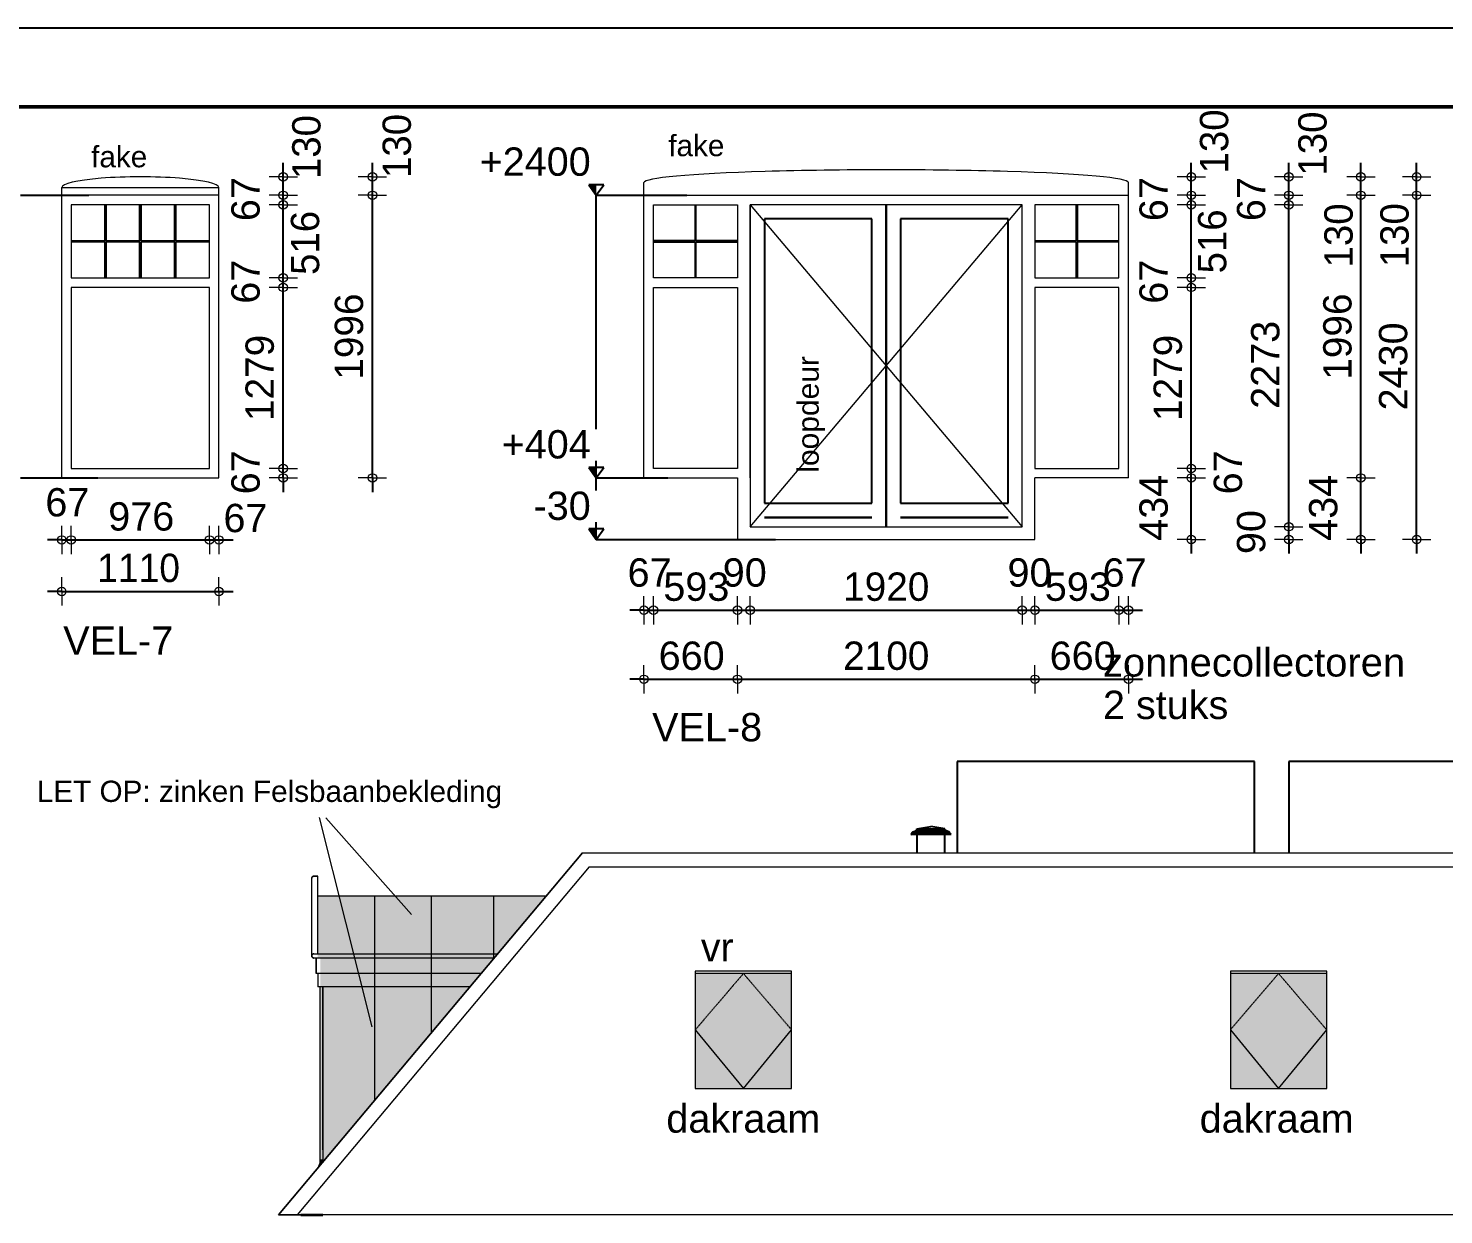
# Model space of a CAD drawing. Header units: millimetres. Extents: x 0 to 59350, y 0 to 29700.
# Drawn here: x 16474 to 21470, y 25511 to 29700 of the extents above; entities that cross this region are included whole.
import ezdxf

# ---------------------------------------------------------------- set-up
doc = ezdxf.new("R2010")
doc.units = ezdxf.units.MM
doc.linetypes.add('PUNKT2_S9', pattern=[1, 0, -1])
doc.linetypes.add('VERDECKT2_S2', pattern=[2.7, 2, -0.7])
doc.layers.add('Standard', color=7, linetype='Continuous', lineweight=25)
doc.styles.add('ARIAL', font='arial.ttf')

msp = doc.modelspace()

# ---------------------------------------------------------------- hatches: boundary and pattern name
at = {"layer": 'Standard', "linetype": 'PUNKT2_S9', "lineweight": -3}
for points in [[(18478.8, 29110.4), (18478.8, 29147.9), (18452.5, 29147.9)], [(18478.8, 28112.4), (18478.8, 28149.9), (18452.5, 28149.9)], [(18478.8, 27895.4), (18478.8, 27932.9), (18452.5, 27932.9)]]:
    msp.add_hatch(color=7, dxfattribs=at).paths.add_polyline_path(points)
at = {"layer": 'Standard', "linetype": 'PUNKT2_S9', "lineweight": 25}
for color, points in [(252, [(17495.7, 26432.6), (18130.3, 26432.6), (18301.5, 26636.5), (17495.7, 26636.5)]), (252, [(17495.7, 26432.6), (17495.7, 26417.6), (18117.7, 26417.6), (18130.3, 26432.6)]), (252, [(17513.7, 26417.6), (17504.7, 26417.6), (17504.7, 25705.6), (17513.7, 25705.6)]), (252, [(18117.7, 26417.6), (17513.7, 26417.6), (17513.7, 25697.7)]), (251, [(18828.1, 26362.9), (18828.1, 25957.3), (19168.1, 25957.3), (19168.1, 26362.9)]), (251, [(21056.6, 25957.3), (21056.6, 26362.9), (20716.6, 26362.9), (20716.6, 25957.3)]), (252, [(17513.7, 25697.7), (17513.7, 25705.6), (17504.7, 25705.6), (17504.7, 25687)])]:
    msp.add_hatch(color=color, dxfattribs=at).paths.add_polyline_path(points)

# ---------------------------------------------------------------- linework, layer by layer
at = {"layer": 'Standard', "color": 1, "linetype": 'Continuous', "lineweight": 25}
msp.add_line((59349.6, 29700), (-0.4, 29700), dxfattribs=at)
at = {"layer": 'Standard', "color": 30, "linetype": 'Continuous', "lineweight": 50}
msp.add_line((59072.1, 29422.5), (249.6, 29422.5), dxfattribs=at)
at = {"layer": 'Standard', "color": 7, "linetype": 'Continuous', "lineweight": -3}
for p, q in [((17373.7, 29175.6), (17373.7, 29225.6)), ((17688.8, 29175.6), (17688.8, 29225.6)), ((20578.7, 29175.4), (20578.7, 29225.4)), ((20922.9, 29175.4), (20922.9, 29225.4)), ((21177.4, 29175.4), (21177.4, 29225.4)), ((21374.2, 29175.4), (21374.2, 29225.4)), ((17373.7, 29110.4), (17373.7, 29175.6)), ((17688.8, 29110.4), (17688.8, 29175.6)), ((20578.7, 29110.4), (20578.7, 29175.4)), ((20922.9, 29110.4), (20922.9, 29175.4)), ((21177.4, 29110.4), (21177.4, 29175.4)), ((21374.2, 29110.4), (21374.2, 29175.4)), ((18505, 29147.9), (18452.5, 29147.9)), ((18452.5, 29147.9), (18478.8, 29110.4)), ((18478.8, 29110.4), (18505, 29147.9)), ((16447, 29110.4), (16687.4, 29110.4)), ((17373.7, 29076.9), (17373.7, 29110.4)), ((17373.7, 28818.9), (17373.7, 29076.9)), ((17688.8, 28112.4), (17688.8, 29110.4)), ((18478.8, 28285.3), (18478.8, 29110.4)), ((18478.8, 29110.4), (18798.5, 29110.4)), ((20578.7, 29076.9), (20578.7, 29110.4)), ((20578.7, 28818.9), (20578.7, 29076.9)), ((20922.9, 29076.9), (20922.9, 29110.4)), ((20922.9, 27940.4), (20922.9, 29076.9)), ((21177.4, 28112.4), (21177.4, 29110.4)), ((21374.2, 27895.4), (21374.2, 29110.4)), ((17373.7, 28785.4), (17373.7, 28818.9)), ((17373.7, 28145.9), (17373.7, 28785.4)), ((20578.7, 28785.4), (20578.7, 28818.9)), ((20578.7, 28145.9), (20578.7, 28785.4)), ((17373.7, 28112.4), (17373.7, 28145.9)), ((18505, 28149.9), (18452.5, 28149.9)), ((18452.5, 28149.9), (18478.8, 28112.4)), ((18478.8, 28112.4), (18478.8, 28173.2)), ((18478.8, 28112.4), (18505, 28149.9)), ((20578.7, 28112.4), (20578.7, 28145.9)), ((16447, 28112.4), (16719.6, 28112.4)), ((17373.7, 28112.4), (17373.7, 28062.4)), ((17688.8, 28112.4), (17688.8, 28062.4)), ((18478.8, 28068.3), (18478.8, 28112.4)), ((18478.8, 28112.4), (18731.6, 28112.4)), ((20578.7, 27895.4), (20578.7, 28112.4)), ((21177.4, 27895.4), (21177.4, 28112.4)), ((18505, 27932.9), (18452.5, 27932.9)), ((18452.5, 27932.9), (18478.8, 27895.4)), ((18478.8, 27895.4), (18478.8, 27956.2)), ((18478.8, 27895.4), (18505, 27932.9)), ((20922.9, 27895.4), (20922.9, 27940.4)), ((16592, 27893.6), (16542, 27893.6)), ((16592, 27893.6), (16625.5, 27893.6)), ((16625.5, 27893.6), (16681.1, 27893.6)), ((16681.1, 27893.6), (17113.5, 27893.6)), ((17113.5, 27893.6), (17147, 27893.6)), ((17147, 27893.6), (17197, 27893.6)), ((18478.8, 27895.4), (19110.9, 27895.4)), ((20578.7, 27895.4), (20578.7, 27845.4)), ((20922.9, 27895.4), (20922.9, 27845.4)), ((21177.4, 27895.4), (21177.4, 27845.4)), ((21374.2, 27895.4), (21374.2, 27845.4)), ((16592, 27711.9), (16542, 27711.9)), ((16592, 27711.9), (16642.4, 27711.9)), ((16642.4, 27711.9), (17147, 27711.9)), ((17147, 27711.9), (17197, 27711.9)), ((18647, 27645.6), (18597, 27645.6)), ((18647, 27645.6), (18680.5, 27645.6)), ((18680.5, 27645.6), (18977, 27645.6)), ((18977, 27645.6), (19022, 27645.6)), ((19022, 27645.6), (19274.9, 27645.6)), ((19274.9, 27645.6), (19982, 27645.6)), ((19982, 27645.6), (20027, 27645.6)), ((20027, 27645.6), (20323.5, 27645.6)), ((20323.5, 27645.6), (20357, 27645.6)), ((20357, 27645.6), (20407, 27645.6)), ((18647, 27401.8), (18597, 27401.8)), ((18647, 27401.8), (18977, 27401.8)), ((18977, 27401.8), (19274.9, 27401.8)), ((19274.9, 27401.8), (20027, 27401.8)), ((20027, 27401.8), (20357, 27401.8)), ((20357, 27401.8), (20407, 27401.8)), ((19752.6, 27111.5), (19752.6, 26789.4)), ((20802.1, 27111.5), (19752.6, 27111.5)), ((20922.5, 27111.5), (20922.5, 26789.4)), ((21972, 27111.5), (20922.5, 27111.5))]:
    msp.add_line(p, q, dxfattribs=at)
at = {"layer": 'Standard', "color": 7, "linetype": 'Continuous', "lineweight": 18}
for p, q in [((17373.7, 29175.6), (17323.7, 29175.6)), ((17373.7, 29175.6), (17423.7, 29175.6)), ((17688.8, 29175.6), (17638.8, 29175.6)), ((17688.8, 29175.6), (17738.8, 29175.6)), ((20578.7, 29175.4), (20528.7, 29175.4)), ((20578.7, 29175.4), (20628.7, 29175.4)), ((20922.9, 29175.4), (20872.9, 29175.4)), ((20922.9, 29175.4), (20972.9, 29175.4)), ((21177.4, 29175.4), (21127.4, 29175.4)), ((21177.4, 29175.4), (21227.4, 29175.4)), ((21374.2, 29175.4), (21324.2, 29175.4)), ((21374.2, 29175.4), (21424.2, 29175.4)), ((16592, 29137.6), (17147, 29137.6)), ((17373.7, 29110.4), (17323.7, 29110.4)), ((17373.7, 29076.9), (17323.7, 29076.9)), ((17373.7, 29110.4), (17423.7, 29110.4)), ((17373.7, 29076.9), (17423.7, 29076.9)), ((17688.8, 29110.4), (17638.8, 29110.4)), ((17688.8, 29110.4), (17738.8, 29110.4)), ((19022, 29076.9), (19982, 27940.4)), ((19022, 27940.4), (19982, 29076.9)), ((20578.7, 29110.4), (20528.7, 29110.4)), ((20578.7, 29076.9), (20528.7, 29076.9)), ((20578.7, 29110.4), (20628.7, 29110.4)), ((20578.7, 29076.9), (20628.7, 29076.9)), ((20922.9, 29110.4), (20872.9, 29110.4)), ((20922.9, 29076.9), (20872.9, 29076.9)), ((20922.9, 29110.4), (20972.9, 29110.4)), ((20922.9, 29076.9), (20972.9, 29076.9)), ((21177.4, 29110.4), (21127.4, 29110.4)), ((21177.4, 29110.4), (21227.4, 29110.4)), ((21374.2, 29110.4), (21324.2, 29110.4)), ((21374.2, 29110.4), (21424.2, 29110.4)), ((17373.7, 28818.9), (17323.7, 28818.9)), ((17373.7, 28785.4), (17323.7, 28785.4)), ((17373.7, 28818.9), (17423.7, 28818.9)), ((17373.7, 28785.4), (17423.7, 28785.4)), ((20578.7, 28818.9), (20528.7, 28818.9)), ((20578.7, 28785.4), (20528.7, 28785.4)), ((20578.7, 28818.9), (20628.7, 28818.9)), ((20578.7, 28785.4), (20628.7, 28785.4)), ((17373.7, 28145.9), (17323.7, 28145.9)), ((17373.7, 28145.9), (17423.7, 28145.9)), ((20578.7, 28145.9), (20528.7, 28145.9)), ((20578.7, 28145.9), (20628.7, 28145.9)), ((17373.7, 28112.4), (17323.7, 28112.4)), ((17373.7, 28112.4), (17423.7, 28112.4)), ((17688.8, 28112.4), (17638.8, 28112.4)), ((17688.8, 28112.4), (17738.8, 28112.4)), ((20578.7, 28112.4), (20528.7, 28112.4)), ((20578.7, 28112.4), (20628.7, 28112.4)), ((21177.4, 28112.4), (21127.4, 28112.4)), ((21177.4, 28112.4), (21227.4, 28112.4)), ((16592, 27893.6), (16592, 27943.6)), ((16625.5, 27893.6), (16625.5, 27943.6)), ((17113.5, 27893.6), (17113.5, 27943.6)), ((17147, 27893.6), (17147, 27943.6)), ((20922.9, 27940.4), (20872.9, 27940.4)), ((20922.9, 27940.4), (20972.9, 27940.4)), ((16592, 27893.6), (16592, 27843.6)), ((16625.5, 27893.6), (16625.5, 27843.6)), ((17113.5, 27893.6), (17113.5, 27843.6)), ((17147, 27893.6), (17147, 27843.6)), ((20578.7, 27895.4), (20528.7, 27895.4)), ((20578.7, 27895.4), (20628.7, 27895.4)), ((20922.9, 27895.4), (20872.9, 27895.4)), ((20922.9, 27895.4), (20972.9, 27895.4)), ((21177.4, 27895.4), (21127.4, 27895.4)), ((21177.4, 27895.4), (21227.4, 27895.4)), ((21374.2, 27895.4), (21324.2, 27895.4)), ((21374.2, 27895.4), (21424.2, 27895.4)), ((16592, 27711.9), (16592, 27761.9)), ((17147, 27711.9), (17147, 27761.9)), ((16592, 27711.9), (16592, 27661.9)), ((17147, 27711.9), (17147, 27661.9)), ((18647, 27645.6), (18647, 27695.6)), ((18680.5, 27645.6), (18680.5, 27695.6)), ((18977, 27645.6), (18977, 27695.6)), ((19022, 27645.6), (19022, 27695.6)), ((19982, 27645.6), (19982, 27695.6)), ((20027, 27645.6), (20027, 27695.6)), ((20323.5, 27645.6), (20323.5, 27695.6)), ((20357, 27645.6), (20357, 27695.6)), ((18647, 27645.6), (18647, 27595.6)), ((18680.5, 27645.6), (18680.5, 27595.6)), ((18977, 27645.6), (18977, 27595.6)), ((19022, 27645.6), (19022, 27595.6)), ((19982, 27645.6), (19982, 27595.6)), ((20027, 27645.6), (20027, 27595.6)), ((20323.5, 27645.6), (20323.5, 27595.6)), ((20357, 27645.6), (20357, 27595.6)), ((18647, 27401.8), (18647, 27451.8)), ((18977, 27401.8), (18977, 27451.8)), ((20027, 27401.8), (20027, 27451.8)), ((20357, 27401.8), (20357, 27451.8)), ((18647, 27401.8), (18647, 27351.8)), ((18977, 27401.8), (18977, 27351.8)), ((20027, 27401.8), (20027, 27351.8)), ((20357, 27401.8), (20357, 27351.8)), ((17687.6, 26174.6), (17501.8, 26913.9)), ((17826.7, 26571), (17524, 26913.1)), ((18453.1, 26739.4), (17422.6, 25511.4)), ((18453.1, 26739.4), (23366, 26739.4)), ((17695.7, 26636.5), (17695.7, 26417.6)), ((17895.7, 26636.5), (17895.7, 26417.6)), ((18115.7, 26636.5), (18115.7, 26417.6)), ((17695.7, 26417.6), (17695.7, 25914.6)), ((17895.7, 26417.6), (17895.7, 26152.9)), ((18828.1, 26164.1), (18998.1, 25957.3)), ((18998.1, 25957.3), (19168.1, 26164.1)), ((20716.6, 26164.1), (20886.6, 25957.3)), ((20886.6, 25957.3), (21056.6, 26164.1))]:
    msp.add_line(p, q, dxfattribs=at)
at = {"layer": 'Standard', "color": 36, "linetype": 'Continuous', "lineweight": 18}
for p, q in [((16592, 29110.4), (16592, 29137.6)), ((17147, 29110.4), (17147, 29137.6)), ((18647, 29110.4), (18647, 29155.4)), ((20357, 29110.4), (20357, 29155.4)), ((17147, 29110.4), (16592, 29110.4)), ((17147, 28112.4), (17147, 29110.4)), ((20357, 28112.4), (20357, 29110.4)), ((20027, 27895.4), (20027, 28072.4)), ((18977, 27895.4), (20027, 27895.4))]:
    msp.add_line(p, q, dxfattribs=at)
at = {"layer": 'Standard', "color": 51, "linetype": 'Continuous', "lineweight": 18}
for p, q in [((16592, 28112.4), (16592, 29110.4)), ((17113.5, 29076.9), (16625.5, 29076.9)), ((16625.5, 29076.9), (16625.5, 28818.9)), ((17113.5, 28818.9), (17113.5, 29076.9)), ((18647, 29110.4), (20357, 29110.4)), ((18647, 28112.4), (18647, 29110.4)), ((18680.5, 29076.9), (18977, 29076.9)), ((18680.5, 28818.9), (18680.5, 29076.9)), ((18977, 29076.9), (18977, 28818.9)), ((19022, 28112.4), (19022, 29076.9)), ((19982, 29076.9), (19022, 29076.9)), ((19022, 29076.9), (19022, 27940.4)), ((19982, 27940.4), (19982, 29076.9)), ((20323.5, 29076.9), (20027, 29076.9)), ((20027, 29076.9), (20027, 28818.9)), ((20323.5, 28818.9), (20323.5, 29076.9)), ((16625.5, 28818.9), (17113.5, 28818.9)), ((17113.5, 28785.4), (16625.5, 28785.4)), ((16625.5, 28785.4), (16625.5, 28145.9)), ((17113.5, 28145.9), (17113.5, 28785.4)), ((18977, 28818.9), (18680.5, 28818.9)), ((18680.5, 28785.4), (18977, 28785.4)), ((18680.5, 28145.9), (18680.5, 28785.4)), ((18977, 28785.4), (18977, 28145.9)), ((20027, 28818.9), (20323.5, 28818.9)), ((20323.5, 28785.4), (20027, 28785.4)), ((20027, 28785.4), (20027, 28145.9)), ((20323.5, 28145.9), (20323.5, 28785.4)), ((16625.5, 28145.9), (17113.5, 28145.9)), ((18977, 28145.9), (18680.5, 28145.9)), ((20027, 28145.9), (20323.5, 28145.9)), ((16592, 28112.4), (17147, 28112.4)), ((18647, 28112.4), (18977, 28112.4)), ((18977, 28112.4), (18977, 27895.4)), ((19022, 27940.4), (19982, 27940.4)), ((17474.8, 26700.2), (17474.7, 26699.8)), ((17474.7, 26699.8), (17474.8, 26700.2)), ((17474.7, 26699.8), (17474.7, 26699.4)), ((17474.7, 26699.4), (17474.7, 26699.8)), ((17474.7, 26699.4), (17474.7, 26699)), ((17474.7, 26699), (17474.7, 26699.4)), ((17474.7, 26425.1), (17474.7, 26699)), ((17474.9, 26701), (17474.8, 26700.6)), ((17474.8, 26700.6), (17474.9, 26701)), ((17474.8, 26700.6), (17474.8, 26700.2)), ((17474.8, 26700.2), (17474.8, 26700.6)), ((17475, 26701.4), (17474.9, 26701)), ((17474.9, 26701), (17475, 26701.4)), ((17475.2, 26701.7), (17475, 26701.4)), ((17475, 26701.4), (17475.2, 26701.7)), ((17475.3, 26702.1), (17475.2, 26701.7)), ((17475.2, 26701.7), (17475.3, 26702.1)), ((17475.5, 26702.5), (17475.3, 26702.1)), ((17475.3, 26702.1), (17475.5, 26702.5)), ((17475.7, 26702.8), (17475.5, 26702.5)), ((17475.5, 26702.5), (17475.7, 26702.8)), ((17475.9, 26703.1), (17475.7, 26702.8)), ((17475.7, 26702.8), (17475.9, 26703.1)), ((17476.1, 26703.5), (17475.9, 26703.1)), ((17475.9, 26703.1), (17476.1, 26703.5)), ((17476.3, 26703.8), (17476.1, 26703.5)), ((17476.1, 26703.5), (17476.3, 26703.8)), ((17476.6, 26704.1), (17476.3, 26703.8)), ((17476.3, 26703.8), (17476.6, 26704.1)), ((17476.9, 26704.4), (17476.6, 26704.1)), ((17476.6, 26704.1), (17476.9, 26704.4)), ((17477.1, 26704.6), (17476.9, 26704.4)), ((17476.9, 26704.4), (17477.1, 26704.6)), ((17477.4, 26704.9), (17477.1, 26704.6)), ((17477.1, 26704.6), (17477.4, 26704.9)), ((17477.8, 26705.1), (17477.4, 26704.9)), ((17477.4, 26704.9), (17477.8, 26705.1)), ((17478.1, 26705.3), (17477.8, 26705.1)), ((17477.8, 26705.1), (17478.1, 26705.3)), ((17478.4, 26705.5), (17478.1, 26705.3)), ((17478.1, 26705.3), (17478.4, 26705.5)), ((17478.8, 26705.7), (17478.4, 26705.5)), ((17478.4, 26705.5), (17478.8, 26705.7)), ((17479.1, 26705.9), (17478.8, 26705.7)), ((17478.8, 26705.7), (17479.1, 26705.9)), ((17479.5, 26706), (17479.1, 26705.9)), ((17479.1, 26705.9), (17479.5, 26706)), ((17479.8, 26706.2), (17479.5, 26706)), ((17479.5, 26706), (17479.8, 26706.2)), ((17480.2, 26706.3), (17479.8, 26706.2)), ((17479.8, 26706.2), (17480.2, 26706.3)), ((17480.6, 26706.4), (17480.2, 26706.3)), ((17480.2, 26706.3), (17480.6, 26706.4)), ((17481, 26706.5), (17480.6, 26706.4)), ((17480.6, 26706.4), (17481, 26706.5)), ((17481.4, 26706.5), (17481, 26706.5)), ((17481, 26706.5), (17481.4, 26706.5)), ((17481.8, 26706.5), (17481.4, 26706.5)), ((17481.4, 26706.5), (17481.8, 26706.5)), ((17482.2, 26706.5), (17481.8, 26706.5)), ((17481.8, 26706.5), (17482.2, 26706.5)), ((17495.7, 26706.5), (17482.2, 26706.5)), ((17482.2, 26706.5), (17495.7, 26706.5)), ((17495.7, 26432.6), (17495.7, 26706.5)), ((17474.8, 26426.6), (17474.9, 26427)), ((17474.9, 26427), (17474.8, 26426.6)), ((17474.8, 26426.2), (17474.8, 26426.6)), ((17474.8, 26426.6), (17474.8, 26426.2)), ((17474.9, 26427), (17475, 26427.4)), ((17475, 26427.4), (17474.9, 26427)), ((17475, 26427.4), (17475.2, 26427.7)), ((17475.2, 26427.7), (17475, 26427.4)), ((17475.2, 26427.7), (17475.3, 26428.1)), ((17475.3, 26428.1), (17475.2, 26427.7)), ((17475.3, 26428.1), (17475.5, 26428.5)), ((17475.5, 26428.5), (17475.3, 26428.1)), ((17475.5, 26428.5), (17475.7, 26428.8)), ((17475.7, 26428.8), (17475.5, 26428.5)), ((17475.7, 26428.8), (17475.9, 26429.1)), ((17475.9, 26429.1), (17475.7, 26428.8)), ((17475.9, 26429.1), (17476.1, 26429.5)), ((17476.1, 26429.5), (17475.9, 26429.1)), ((17476.1, 26429.5), (17476.3, 26429.8)), ((17476.3, 26429.8), (17476.1, 26429.5)), ((17476.3, 26429.8), (17476.6, 26430.1)), ((17476.6, 26430.1), (17476.3, 26429.8)), ((17476.6, 26430.1), (17476.9, 26430.4)), ((17476.9, 26430.4), (17476.6, 26430.1)), ((17476.9, 26430.4), (17477.1, 26430.6)), ((17477.1, 26430.6), (17476.9, 26430.4)), ((17477.1, 26430.6), (17477.4, 26430.9)), ((17477.4, 26430.9), (17477.1, 26430.6)), ((17477.4, 26430.9), (17477.8, 26431.1)), ((17477.8, 26431.1), (17477.4, 26430.9)), ((17477.8, 26431.1), (17478.1, 26431.3)), ((17478.1, 26431.3), (17477.8, 26431.1)), ((17478.1, 26431.3), (17478.4, 26431.6)), ((17478.4, 26431.6), (17478.1, 26431.3)), ((17478.4, 26431.6), (17478.8, 26431.7)), ((17478.8, 26431.7), (17478.4, 26431.6)), ((17478.8, 26431.7), (17479.1, 26431.9)), ((17479.1, 26431.9), (17478.8, 26431.7)), ((17479.1, 26431.9), (17479.5, 26432.1)), ((17479.5, 26432.1), (17479.1, 26431.9)), ((17479.5, 26432.1), (17479.8, 26432.2)), ((17479.8, 26432.2), (17479.5, 26432.1)), ((17479.8, 26432.2), (17480.2, 26432.3)), ((17480.2, 26432.3), (17479.8, 26432.2)), ((17480.2, 26432.3), (17480.6, 26432.4)), ((17480.6, 26432.4), (17480.2, 26432.3)), ((17480.6, 26432.4), (17481, 26432.5)), ((17481, 26432.5), (17480.6, 26432.4)), ((17481, 26432.5), (17481.4, 26432.5)), ((17481.4, 26432.5), (17481, 26432.5)), ((17481.4, 26432.5), (17481.8, 26432.5)), ((17481.8, 26432.5), (17481.4, 26432.5)), ((17481.8, 26432.5), (17482.2, 26432.6)), ((17482.2, 26432.6), (17481.8, 26432.5)), ((17482.2, 26432.6), (18130.3, 26432.6)), ((17474.7, 26425.8), (17474.8, 26426.2)), ((17474.8, 26426.2), (17474.7, 26425.8)), ((17474.7, 26425.4), (17474.7, 26425.8)), ((17474.7, 26425.8), (17474.7, 26425.4)), ((17474.7, 26425.1), (17474.7, 26425.4)), ((17474.7, 26425.4), (17474.7, 26425.1)), ((17474.7, 26424.7), (17474.7, 26425.1)), ((17474.7, 26425.1), (17474.7, 26424.7)), ((17474.7, 26424.3), (17474.7, 26424.7)), ((17474.7, 26424.7), (17474.7, 26424.3)), ((17474.8, 26423.9), (17474.7, 26424.3)), ((17474.7, 26424.3), (17474.8, 26423.9)), ((17474.8, 26423.5), (17474.8, 26423.9)), ((17474.8, 26423.9), (17474.8, 26423.5)), ((17474.9, 26423.1), (17474.8, 26423.5)), ((17474.8, 26423.5), (17474.9, 26423.1)), ((17475, 26422.7), (17474.9, 26423.1)), ((17474.9, 26423.1), (17475, 26422.7)), ((17475.2, 26422.4), (17475, 26422.7)), ((17475, 26422.7), (17475.2, 26422.4)), ((17475.3, 26422), (17475.2, 26422.4)), ((17475.2, 26422.4), (17475.3, 26422)), ((17475.5, 26421.7), (17475.3, 26422)), ((17475.3, 26422), (17475.5, 26421.7)), ((17475.7, 26421.3), (17475.5, 26421.7)), ((17475.5, 26421.7), (17475.7, 26421.3)), ((17475.9, 26421), (17475.7, 26421.3)), ((17475.7, 26421.3), (17475.9, 26421)), ((17476.1, 26420.6), (17475.9, 26421)), ((17475.9, 26421), (17476.1, 26420.6)), ((17476.3, 26420.3), (17476.1, 26420.6)), ((17476.1, 26420.6), (17476.3, 26420.3)), ((17476.6, 26420), (17476.3, 26420.3)), ((17476.3, 26420.3), (17476.6, 26420)), ((17476.9, 26419.8), (17476.6, 26420)), ((17476.6, 26420), (17476.9, 26419.8)), ((17477.1, 26419.5), (17476.9, 26419.8)), ((17476.9, 26419.8), (17477.1, 26419.5)), ((17477.4, 26419.2), (17477.1, 26419.5)), ((17477.1, 26419.5), (17477.4, 26419.2)), ((17477.8, 26419), (17477.4, 26419.2)), ((17477.4, 26419.2), (17477.8, 26419)), ((17478.1, 26418.8), (17477.8, 26419)), ((17477.8, 26419), (17478.1, 26418.8)), ((17478.4, 26418.6), (17478.1, 26418.8)), ((17478.1, 26418.8), (17478.4, 26418.6)), ((17478.8, 26418.4), (17478.4, 26418.6)), ((17478.4, 26418.6), (17478.8, 26418.4)), ((17479.1, 26418.2), (17478.8, 26418.4)), ((17478.8, 26418.4), (17479.1, 26418.2)), ((17479.5, 26418.1), (17479.1, 26418.2)), ((17479.1, 26418.2), (17479.5, 26418.1)), ((17479.8, 26417.9), (17479.5, 26418.1)), ((17479.5, 26418.1), (17479.8, 26417.9)), ((17480.2, 26417.8), (17479.8, 26417.9)), ((17479.8, 26417.9), (17480.2, 26417.8)), ((17480.6, 26417.7), (17480.2, 26417.8)), ((17480.2, 26417.8), (17480.6, 26417.7)), ((17481, 26417.6), (17480.6, 26417.7)), ((17480.6, 26417.7), (17481, 26417.6)), ((17481.4, 26417.6), (17481, 26417.6)), ((17481, 26417.6), (17481.4, 26417.6)), ((17481.8, 26417.6), (17481.4, 26417.6)), ((17481.4, 26417.6), (17481.8, 26417.6)), ((17482.2, 26417.6), (17481.8, 26417.6)), ((17481.8, 26417.6), (17482.2, 26417.6)), ((18117.7, 26417.6), (17482.2, 26417.6)), ((17489.7, 26362.6), (17489.7, 26417.6)), ((17489.7, 26417.6), (17489.7, 26362.6)), ((18071.6, 26362.6), (17489.7, 26362.6)), ((17504.7, 25740.6), (17504.7, 26315.6)), ((17513.7, 26315.6), (17513.7, 25740.6)), ((17513.7, 26315.6), (17513.7, 25740.6)), ((17513.7, 25740.6), (17513.7, 26315.6)), ((17504.7, 25729.7), (17504.7, 25740.6)), ((17504.7, 25720), (17504.7, 25729.7)), ((17513.7, 25740.6), (17513.7, 25729.7)), ((17513.7, 25729.7), (17513.7, 25720)), ((17504.7, 25712.2), (17504.7, 25720)), ((17504.7, 25707.3), (17504.7, 25712.2)), ((17504.7, 25705.6), (17504.7, 25707.3)), ((17504.7, 25687), (17504.7, 25705.6)), ((17504.7, 25705.6), (17513.7, 25705.6)), ((17513.7, 25720), (17513.7, 25712.2)), ((17513.7, 25712.2), (17513.7, 25707.3)), ((17513.7, 25707.3), (17513.7, 25705.6)), ((17513.7, 25705.6), (17513.7, 25697.7))]:
    msp.add_line(p, q, dxfattribs=at)
at = {"layer": 'Standard', "color": 250, "linetype": 'Continuous', "lineweight": -3}
for p, q in [((16745.6, 28949.2), (16745.6, 29076.9)), ((16748.1, 29076.9), (16748.1, 28949.2)), ((16868.2, 28949.2), (16868.2, 29076.9)), ((16870.7, 29076.9), (16870.7, 28949.2)), ((16990.8, 28949.2), (16990.8, 29076.9)), ((16993.3, 29076.9), (16993.3, 28949.2)), ((18827.5, 29076.9), (18827.5, 28949.2)), ((18830, 28949.2), (18830, 29076.9)), ((20174, 28949.2), (20174, 29076.9)), ((20176.5, 29076.9), (20176.5, 28949.2)), ((16625.5, 28949.2), (16745.6, 28949.2)), ((16745.6, 28946.7), (16625.5, 28946.7)), ((16745.6, 28818.9), (16745.6, 28946.7)), ((16748.1, 28949.2), (16868.2, 28949.2)), ((16748.1, 28946.7), (16748.1, 28818.9)), ((16868.2, 28946.7), (16748.1, 28946.7)), ((16868.2, 28818.9), (16868.2, 28946.7)), ((16870.7, 28949.2), (16990.8, 28949.2)), ((16870.7, 28946.7), (16870.7, 28818.9)), ((16990.8, 28946.7), (16870.7, 28946.7)), ((16990.8, 28818.9), (16990.8, 28946.7)), ((16993.3, 28949.2), (17113.5, 28949.2)), ((16993.3, 28946.7), (16993.3, 28818.9)), ((17113.5, 28946.7), (16993.3, 28946.7)), ((18827.5, 28949.2), (18680.5, 28949.2)), ((18680.5, 28946.7), (18827.5, 28946.7)), ((18827.5, 28946.7), (18827.5, 28818.9)), ((18977, 28949.2), (18830, 28949.2)), ((18830, 28818.9), (18830, 28946.7)), ((18830, 28946.7), (18977, 28946.7)), ((20027, 28949.2), (20174, 28949.2)), ((20174, 28946.7), (20027, 28946.7)), ((20174, 28818.9), (20174, 28946.7)), ((20176.5, 28949.2), (20323.5, 28949.2)), ((20176.5, 28946.7), (20176.5, 28818.9)), ((20323.5, 28946.7), (20176.5, 28946.7))]:
    msp.add_line(p, q, dxfattribs=at)
at = {"layer": 'Standard', "color": 51, "linetype": 'Continuous', "lineweight": -3}
for p, q in [((19501.7, 29076.9), (19501.7, 27940.4)), ((19502.2, 27940.4), (19502.2, 29076.9)), ((19451.7, 29026.9), (19072, 29026.9)), ((19072, 29026.9), (19072, 28023.4)), ((19451.7, 28023.4), (19451.7, 29026.9)), ((19552.2, 29026.9), (19552.2, 28023.4)), ((19932, 29026.9), (19552.2, 29026.9)), ((19932, 28023.4), (19932, 29026.9)), ((19072, 27973.4), (19072, 27972.9)), ((19072, 27972.9), (19451.7, 27972.9)), ((19451.7, 27972.9), (19451.7, 27973.4)), ((19552.2, 27973.4), (19552.2, 27972.9)), ((19552.2, 27972.9), (19932, 27972.9)), ((19932, 27972.9), (19932, 27973.4)), ((17500.2, 25681.6), (17504.7, 25690.6))]:
    msp.add_line(p, q, dxfattribs=at)
at = {"layer": 'Standard', "color": 59, "linetype": 'Continuous', "lineweight": 18}
for p, q in [((20357, 28112.4), (20027, 28112.4)), ((20027, 28072.4), (20027, 28112.4)), ((19168.1, 26370.9), (18828.1, 26370.9)), ((18828.1, 26370.9), (18828.1, 25957.3)), ((19168.1, 25957.3), (19168.1, 26370.9)), ((21056.6, 26370.9), (20716.6, 26370.9)), ((20716.6, 26370.9), (20716.6, 25957.3)), ((21056.6, 25957.3), (21056.6, 26370.9)), ((18828.1, 25957.3), (19168.1, 25957.3)), ((20716.6, 25957.3), (21056.6, 25957.3))]:
    msp.add_line(p, q, dxfattribs=at)
at = {"layer": 'Standard', "color": 11, "linetype": 'Continuous', "lineweight": 18}
msp.add_line((19502.2, 28045.4), (19501.7, 28045.4), dxfattribs=at)
at = {"layer": 'Standard', "color": 255, "linetype": 'Continuous', "lineweight": -3}
for p, q in [((19072, 28023.4), (19451.7, 28023.4)), ((19552.2, 28023.4), (19932, 28023.4)), ((19451.7, 27973.4), (19072, 27973.4)), ((19932, 27973.4), (19552.2, 27973.4))]:
    msp.add_line(p, q, dxfattribs=at)
at = {"layer": 'Standard', "color": 254, "linetype": 'Continuous', "lineweight": 18}
msp.add_line((19502.2, 28010.4), (19501.7, 28010.4), dxfattribs=at)
at = {"layer": 'Standard', "color": 5, "linetype": 'Continuous', "lineweight": -3}
msp.add_line((20802.1, 26789.4), (20802.1, 27111.5), dxfattribs=at)
at = {"layer": 'Standard', "color": 159, "linetype": 'Continuous', "lineweight": -3}
for p, q in [((19610.2, 26873.5), (19659.7, 26882.2)), ((19709.2, 26873.5), (19659.7, 26882.2)), ((19588.5, 26853.5), (19591, 26854.5)), ((19590.9, 26853.5), (19588.5, 26853.5)), ((19598, 26853.5), (19590.9, 26853.5)), ((19591, 26854.5), (19594.2, 26862.5)), ((19593.3, 26854.5), (19591, 26854.5)), ((19600.2, 26854.5), (19593.3, 26854.5)), ((19594.2, 26862.5), (19610.2, 26868.5)), ((19596.5, 26862.5), (19594.2, 26862.5)), ((19603, 26862.5), (19596.5, 26862.5)), ((19609.3, 26853.5), (19598, 26853.5)), ((19611.1, 26854.5), (19600.2, 26854.5)), ((19613.4, 26862.5), (19603, 26862.5)), ((19624.1, 26853.5), (19609.3, 26853.5)), ((19610.2, 26873.5), (19611.9, 26873.5)), ((19610.2, 26868.5), (19610.2, 26873.5)), ((19611.9, 26868.5), (19610.2, 26868.5)), ((19610.7, 26789.4), (19610.7, 26853.5)), ((19625.3, 26854.5), (19611.1, 26854.5)), ((19611.9, 26873.5), (19616.9, 26873.5)), ((19616.9, 26868.5), (19611.9, 26868.5)), ((19627, 26862.5), (19613.4, 26862.5)), ((19616.9, 26873.5), (19624.7, 26873.5)), ((19624.7, 26868.5), (19616.9, 26868.5)), ((19641.3, 26853.5), (19624.1, 26853.5)), ((19624.7, 26873.5), (19635, 26873.5)), ((19635, 26868.5), (19624.7, 26868.5)), ((19641.9, 26854.5), (19625.3, 26854.5)), ((19642.8, 26862.5), (19627, 26862.5)), ((19635, 26873.5), (19646.9, 26873.5)), ((19646.9, 26868.5), (19635, 26868.5)), ((19659.7, 26853.5), (19641.3, 26853.5)), ((19659.7, 26854.5), (19641.9, 26854.5)), ((19659.7, 26862.5), (19642.8, 26862.5)), ((19646.9, 26873.5), (19659.7, 26873.5)), ((19659.7, 26868.5), (19646.9, 26868.5)), ((19659.7, 26873.5), (19672.5, 26873.5)), ((19672.5, 26868.5), (19659.7, 26868.5)), ((19676.7, 26862.5), (19659.7, 26862.5)), ((19677.5, 26854.5), (19659.7, 26854.5)), ((19678.2, 26853.5), (19659.7, 26853.5)), ((19672.5, 26873.5), (19684.5, 26873.5)), ((19684.5, 26868.5), (19672.5, 26868.5)), ((19692.5, 26862.5), (19676.7, 26862.5)), ((19694.1, 26854.5), (19677.5, 26854.5)), ((19695.3, 26853.5), (19678.2, 26853.5)), ((19684.5, 26873.5), (19694.7, 26873.5)), ((19694.7, 26868.5), (19684.5, 26868.5)), ((19706, 26862.5), (19692.5, 26862.5)), ((19708.3, 26854.5), (19694.1, 26854.5)), ((19694.7, 26873.5), (19702.6, 26873.5)), ((19702.6, 26868.5), (19694.7, 26868.5)), ((19710.1, 26853.5), (19695.3, 26853.5)), ((19702.6, 26873.5), (19707.5, 26873.5)), ((19707.5, 26868.5), (19702.6, 26868.5)), ((19716.4, 26862.5), (19706, 26862.5)), ((19707.5, 26873.5), (19709.2, 26873.5)), ((19709.2, 26868.5), (19707.5, 26868.5)), ((19719.3, 26854.5), (19708.3, 26854.5)), ((19708.7, 26789.4), (19708.7, 26853.5)), ((19709.2, 26868.5), (19709.2, 26873.5)), ((19725.2, 26862.5), (19709.2, 26868.5)), ((19721.4, 26853.5), (19710.1, 26853.5)), ((19723, 26862.5), (19716.4, 26862.5)), ((19726.1, 26854.5), (19719.3, 26854.5)), ((19728.5, 26853.5), (19721.4, 26853.5)), ((19725.2, 26862.5), (19723, 26862.5)), ((19728.5, 26854.5), (19725.2, 26862.5)), ((19728.5, 26854.5), (19726.1, 26854.5)), ((19731, 26853.5), (19728.5, 26854.5)), ((19731, 26853.5), (19728.5, 26853.5))]:
    msp.add_line(p, q, dxfattribs=at)
at = {"layer": 'Standard', "color": 34, "linetype": 'Continuous', "lineweight": 18}
for p, q in [((17357.4, 25511.4), (18429.7, 26789.4)), ((18429.7, 26789.4), (17357.4, 25511.4)), ((18429.7, 26789.4), (23389.4, 26789.4)), ((18429.7, 26789.4), (23389.4, 26789.4)), ((24461.7, 25511.4), (17357.4, 25511.4)), ((17357.4, 25511.4), (17435.7, 25511.4))]:
    msp.add_line(p, q, dxfattribs=at)
at = {"layer": 'Standard', "color": 255, "linetype": 'Continuous', "lineweight": 18}
for p, q in [((18301.5, 26636.5), (17495.7, 26636.5)), ((17495.7, 26362.6), (17495.7, 26315.6)), ((18032.1, 26315.6), (17495.7, 26315.6))]:
    msp.add_line(p, q, dxfattribs=at)
at = {"layer": 'Standard', "color": 7, "linetype": 'VERDECKT2_S2', "lineweight": 18}
for p, q in [((18998.1, 26362.9), (18828.1, 26164.1)), ((19168.1, 26164.1), (18998.1, 26362.9)), ((20886.6, 26362.9), (20716.6, 26164.1)), ((21056.6, 26164.1), (20886.6, 26362.9))]:
    msp.add_line(p, q, dxfattribs=at)
at = {"layer": 'Standard', "color": 4, "linetype": 'Continuous', "lineweight": 18}
for p, q in [((19168.1, 26362.9), (18828.1, 26362.9)), ((21056.6, 26362.9), (20716.6, 26362.9))]:
    msp.add_line(p, q, dxfattribs=at)
at = {"layer": 'Standard', "color": 255, "linetype": 'Continuous', "lineweight": 35}
msp.add_line((17435.7, 25511.4), (17514, 25511.4), dxfattribs=at)
at = {"layer": 'Standard', "color": 7, "linetype": 'Continuous', "lineweight": 18}
for centre in [(17373.7, 29175.6), (17688.8, 29175.6), (20578.7, 29175.4), (20922.9, 29175.4), (21177.4, 29175.4), (21374.2, 29175.4), (17373.7, 29110.4), (17688.8, 29110.4), (20578.7, 29110.4), (20922.9, 29110.4), (21177.4, 29110.4), (21374.2, 29110.4), (17373.7, 29076.9), (20578.7, 29076.9), (20922.9, 29076.9), (17373.7, 28818.9), (20578.7, 28818.9), (17373.7, 28785.4), (20578.7, 28785.4), (17373.7, 28145.9), (17373.7, 28112.4), (17688.8, 28112.4), (20578.7, 28145.9), (20578.7, 28112.4), (21177.4, 28112.4), (20922.9, 27940.4), (16592, 27893.6), (16625.5, 27893.6), (17113.5, 27893.6), (17147, 27893.6), (20578.7, 27895.4), (20922.9, 27895.4), (21177.4, 27895.4), (21374.2, 27895.4), (16592, 27711.9), (17147, 27711.9), (18647, 27645.6), (18680.5, 27645.6), (18977, 27645.6), (19022, 27645.6), (19982, 27645.6), (20027, 27645.6), (20323.5, 27645.6), (20357, 27645.6), (18647, 27401.8), (18977, 27401.8), (20027, 27401.8), (20357, 27401.8)]:
    msp.add_circle(centre, 15, dxfattribs=at)
at = {"layer": 'Standard', "color": 36, "linetype": 'Continuous', "lineweight": 18}
msp.add_ellipse((16869.5, 29137.6), major_axis=(277.5, 0), ratio=0.136937, start_param=0, end_param=3.141593, dxfattribs=at)
at = {"layer": 'Standard', "color": 51, "linetype": 'Continuous', "lineweight": 18}
msp.add_ellipse((19502, 29155.4), major_axis=(855, 0), ratio=0.052632, start_param=0, end_param=3.141593, dxfattribs=at)

# ---------------------------------------------------------------- texts
at = {"layer": 'Standard', "color": 7, "linetype": 'Continuous', "lineweight": 18, "char_height": 100, "attachment_point": 7, "rotation": 90, "style": 'ARIAL'}
for s, insert, width in [('\\W0.97;130', (17506.8, 29167.7), 283.554), ('\\W0.97;130', (17825.9, 29171.7), 283.554), ('\\W0.97;130', (20710.5, 29187.6), 283.554), ('\\W0.97;130', (21057.7, 29180.1), 283.554), ('\\W1.00;67', (17292, 29019.2), 206.656), ('\\W1.00;67', (20497, 29019.2), 206.656), ('\\W1.00;67', (20841.2, 29019.2), 206.656), ('\\W0.97;130', (21149.7, 28855.7), 283.554), ('\\W0.97;130', (21347.3, 28856.6), 283.554), ('\\W0.97;516', (17502.1, 28829.3), 283.554), ('\\W0.97;516', (20703.7, 28834.6), 283.554), ('\\W1.00;67', (17292, 28727.7), 206.656), ('\\W1.00;67', (20497, 28727.7), 206.656), ('\\W0.98;1996', (17657.1, 28459.3), 362.353), ('\\W0.98;1996', (21145.7, 28459.3), 362.353), ('\\W1.00;2273', (20891.2, 28356.5), 363.563), ('\\W1.00;2430', (21342.4, 28350.9), 363.563), ('\\W0.98;1279', (17342, 28313.4), 362.353), ('\\W0.98;1279', (20547, 28313.4), 362.353), ('\\W1.00;67', (17292, 28054.7), 206.656), ('\\W1.00;67', (20759.2, 28054.7), 206.656), ('\\W1.00;434', (20497, 27890.8), 285.149), ('\\W1.00;434', (21095.6, 27890.8), 285.149), ('\\W1.00;90', (20841.2, 27843.6), 206.656)]:
    msp.add_mtext(s, dxfattribs=dict(at, insert=insert, width=width))
at = {"layer": 'Standard', "color": 7, "linetype": 'Continuous', "lineweight": 18, "attachment_point": 7, "style": 'ARIAL'}
for s, insert, char_height, width in [('\\W1.00;fake', (18732.8, 29247.4), 75, 236.208), ('\\W1.00;fake', (16695.8, 29208.2), 75, 236.208), ('\\W1.00;67', (16534.2, 27975.3), 100, 206.656), ('\\W1.00;976', (16756.1, 27925.3), 100, 285.149), ('\\W1.00;67', (17162.8, 27919.7), 100, 206.656), ('\\W0.94;1110', (16717.4, 27743.6), 100, 360.1), ('\\W1.00;67', (18589.2, 27727.3), 100, 206.656), ('\\W1.00;90', (18925.1, 27727.3), 100, 206.656), ('\\W1.00;90', (19930.1, 27727.3), 100, 206.656), ('\\W1.00;67', (20265.7, 27727.3), 100, 206.656), ('\\W1.00;593', (18715.3, 27677.3), 100, 285.149), ('\\W0.98;1920', (19349.9, 27677.3), 100, 362.353), ('\\W1.00;593', (20061.8, 27677.3), 100, 285.149), ('\\W1.00;660', (18698.8, 27433.5), 100, 285.149), ('\\W0.98;2100', (19349.9, 27433.5), 100, 362.353), ('\\W1.00;660', (20078.8, 27433.5), 100, 285.149), ('\\W1.00;VEL-8', (18675.8, 27181.3), 100, 440.077), ('\\W1.00;LET\\~OP:\\~zinken\\~Felsbaanbekleding', (16504.2, 26946.1), 75, 1687.683), ('\\W0.99;vr', (18848, 26405.7), 100, 166.186)]:
    msp.add_mtext(s, dxfattribs=dict(at, insert=insert, char_height=char_height, width=width))
at = {"layer": 'Standard', "color": 7, "linetype": 'Continuous', "lineweight": -3, "char_height": 100, "attachment_point": 7, "style": 'ARIAL'}
for s, insert, width in [('\\W1.00;+2400', (18066.8, 29177.9), 445.203), ('\\W1.00;+404', (18144.6, 28179.9), 366.804), ('\\W1.00;-30', (18257.3, 27962.9), 253.366)]:
    msp.add_mtext(s, dxfattribs=dict(at, insert=insert, width=width))
at = {"layer": 'Standard', "color": 7, "linetype": 'Continuous', "lineweight": -3, "insert": (19286.4, 28130.9), "char_height": 75, "width": 449.007, "attachment_point": 7, "rotation": 90, "style": 'ARIAL'}
msp.add_mtext('\\W1.01;loopdeur', dxfattribs=at)
at = {"layer": 'Standard', "color": 7, "linetype": 'Continuous', "lineweight": 50, "char_height": 100, "attachment_point": 7, "style": 'ARIAL'}
for s, insert, width in [('\\W1.00;VEL-7', (16597.4, 27488.2), 440.077), ('\\W1.01;zonnecollectoren', (20267, 27410), 1113.652), ('\\W1.00;2\\~stuks', (20267, 27260), 493.292), ('\\W1.00;dakraam', (18726.1, 25799.7), 596.866), ('\\W1.00;dakraam', (20608.4, 25799.7), 596.866)]:
    msp.add_mtext(s, dxfattribs=dict(at, insert=insert, width=width))

doc.saveas('drawing.dxf')
